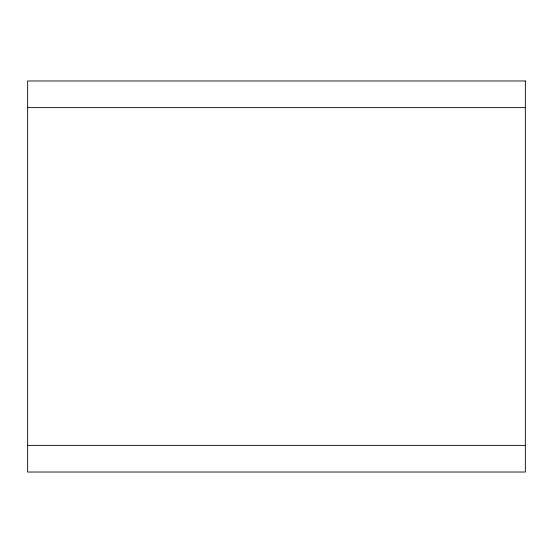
<?xml version="1.0" encoding="UTF-8"?>
<svg xmlns="http://www.w3.org/2000/svg" width="553" height="553" viewBox="0 0 553 553"><rect width="100%" height="100%" fill="white"/><g stroke="black" fill="none" stroke-linecap="round" stroke-linejoin="round"><path stroke-width="0.83" d="M27.65 107.635L525.35 107.635M27.65 445.365L525.35 445.365M525.35 80.973L27.65 80.973L27.65 472.027L525.35 472.027L525.35 80.973"/></g></svg>
